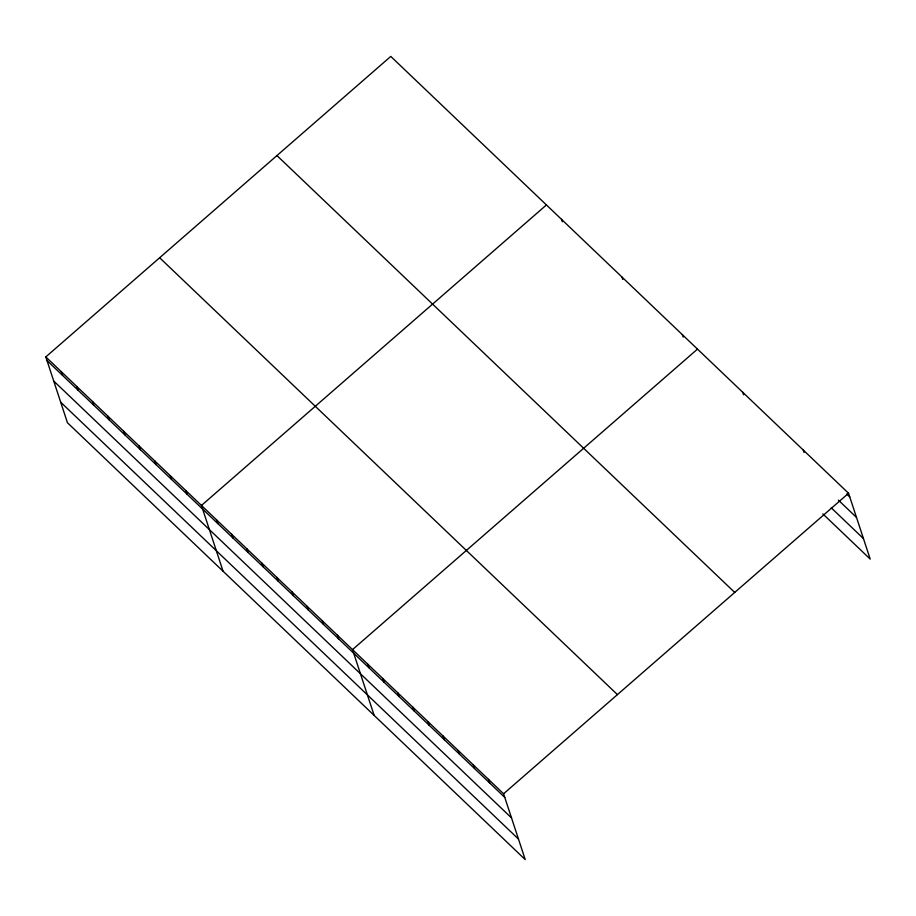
<?xml version="1.0" encoding="UTF-8"?>
<svg xmlns="http://www.w3.org/2000/svg" width="916" height="916" viewBox="0 0 916 916"><rect width="100%" height="100%" fill="white"/><g stroke="black" fill="none" stroke-linecap="round" stroke-linejoin="round"><path stroke-width="1.37" d="M45.8 356.919L503.582 793.783L525.223 859.586L67.441 422.723L45.8 356.919L390.777 56.414L848.56 493.277L870.2 559.081L822.866 513.91M546.428 204.944L201.451 505.449L223.08 571.263M697.488 349.111L352.511 649.616L374.152 715.43M503.582 793.783L848.56 493.277M846.739 494.022L849.762 496.907M838.38 500.125L856.506 517.425M831.224 507.808L863.456 538.574M276.941 155.571L734.724 592.446M159.647 257.751L617.43 694.614M46.991 360.549L504.785 797.412M53.746 381.067L511.529 817.931M60.696 402.204L518.479 839.079M803.24 450.019L804.042 452.447M742.819 392.357L743.609 394.785M682.386 334.695L683.187 337.111M621.964 277.021L622.754 279.449M561.531 219.359L562.332 221.786M488.48 779.367L489.671 782.997M473.366 764.94L474.568 768.581M458.263 750.525L459.454 754.166M443.161 736.109L444.352 739.75M428.047 721.693L429.249 725.335M412.944 707.278L414.135 710.919M397.83 692.862L399.033 696.503M382.728 678.447L383.93 682.088M367.625 664.031L368.816 667.661M337.409 635.2L338.599 638.83M322.306 620.785L323.497 624.414M307.192 606.369L308.394 609.999M292.089 591.942L293.28 595.583M276.976 577.527L278.178 581.168M261.873 563.111L263.075 566.752M246.77 548.695L247.961 552.337M231.656 534.28L232.859 537.921M216.554 519.864L217.745 523.505M185.879 490.598L187.082 494.228M170.319 475.736L171.51 479.377M154.758 460.885L155.949 464.526M139.186 446.035L140.388 449.676M123.626 431.184L124.816 434.814M108.054 416.322L109.256 419.963M92.493 401.471L93.684 405.112M76.933 386.621L78.123 390.262M61.361 371.77L62.563 375.4"/></g></svg>
